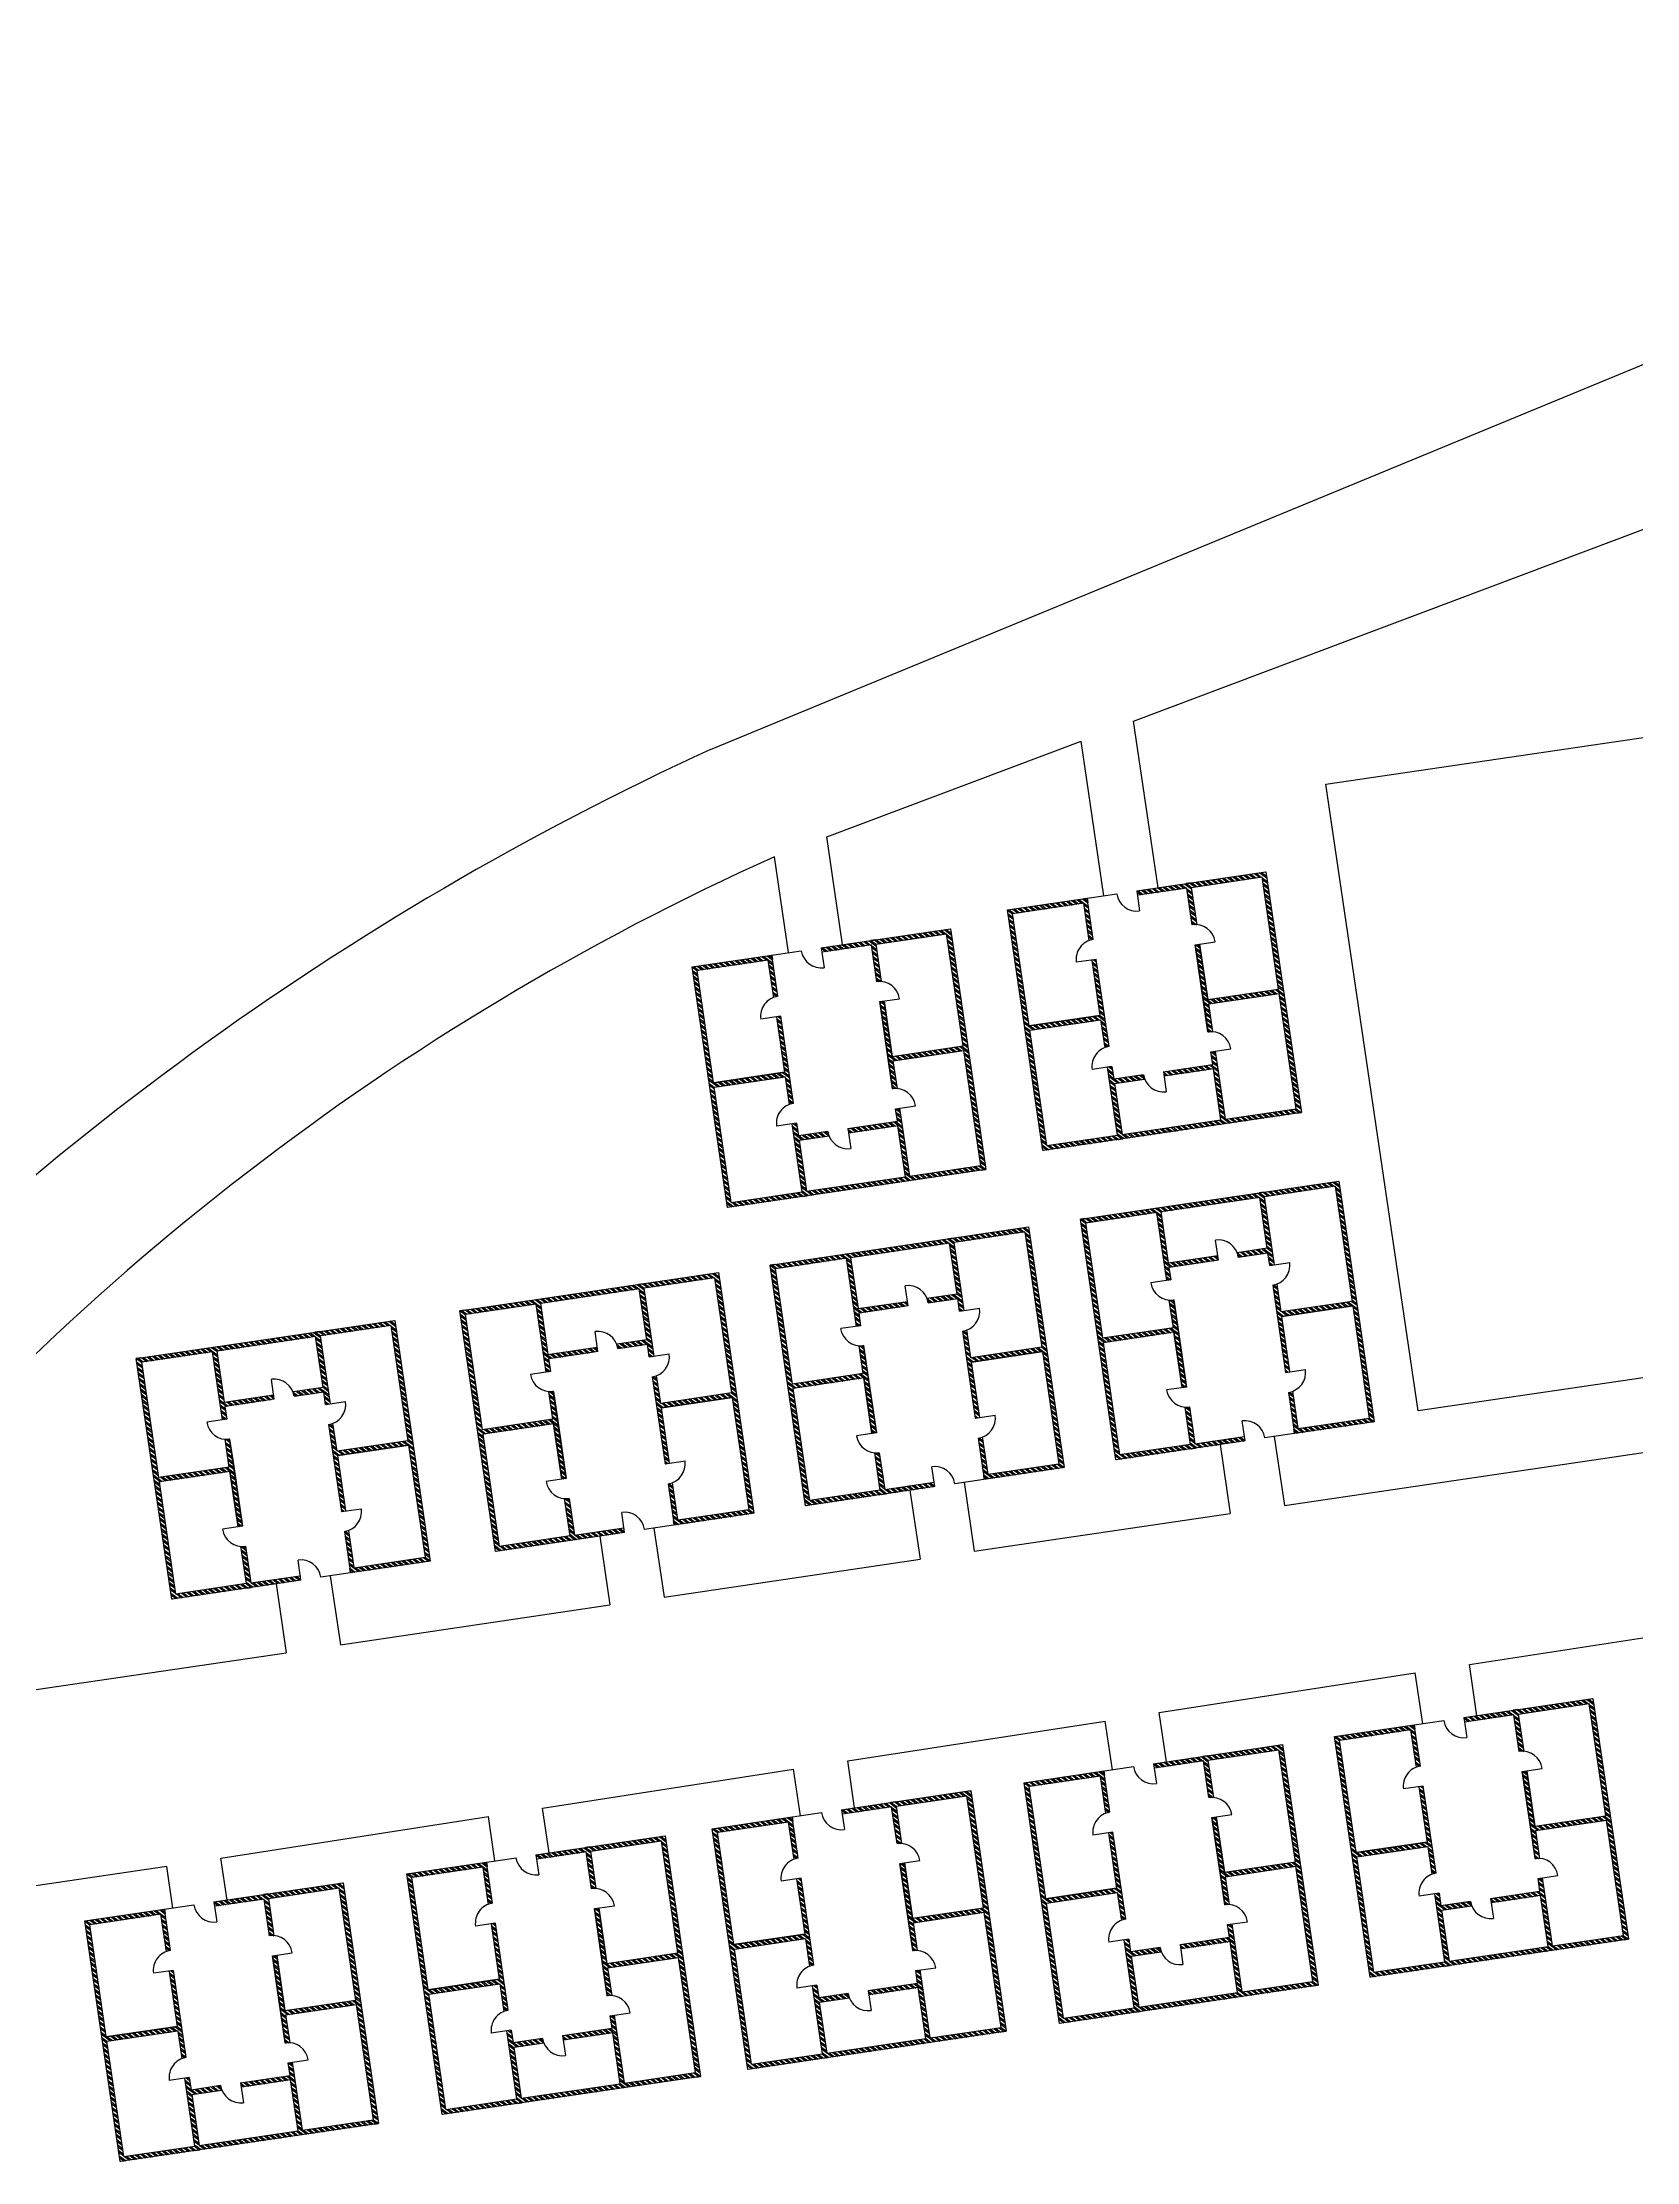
# Model space of a CAD drawing. Header units: millimetres. Extents: x 2008 to 899657, y 1060 to 309990.
# Drawn here: x 678781 to 812279, y 132589 to 309990 of the extents above; entities that cross this region are included whole.
import ezdxf

# ---------------------------------------------------------------- set-up
doc = ezdxf.new("R2010")
doc.units = ezdxf.units.MM
doc.styles.get("Standard").update_dxf_attribs({"font": 'arial.ttf'})

msp = doc.modelspace()

# ---------------------------------------------------------------- hatches: boundary and pattern name
at = {"true_color": 0x636466}
h = msp.add_hatch(dxfattribs=at)
h.set_pattern_fill('ANSI32', color=251, scale=33.75, angle=98.38635)
h.set_pattern_definition([(143.386353, (5296526.68, -5954041.1), (-191.729132, -258.03507), []), (143.386353, (5296504.58, -5953891.2), (-191.729132, -258.03507), [])])
h.paths.add_polyline_path([(762564, 217219), (784204, 220410), (781234, 240555), (770416, 238960), (770471, 238590), (774611, 239200), (775065, 236120, -0.0560014), (775442, 236133), (774982, 239255), (780918, 240130), (782302, 230742), (776365, 229867), (775682, 234505), (775311, 234450), (776386, 227159, -0.0560014), (776763, 227172), (776420, 229497), (782357, 230372), (783779, 220726), (777842, 219850), (777003, 225544), (776632, 225489), (776788, 224434), (772648, 223823), (772702, 223453), (776843, 224063), (777472, 219796), (769188, 218574), (768558, 222842), (771075, 223213, -0.0560014), (770978, 223577), (768504, 223212), (768348, 224268), (767978, 224214), (768817, 218520), (762880, 217645), (761458, 227291), (767395, 228166), (767738, 225841, -0.0560014), (768102, 225938), (767027, 233229), (766657, 233174), (767340, 228537), (761403, 227661), (760019, 237049), (765956, 237924), (766417, 234802, -0.0560014), (766781, 234899), (766272, 238349), (765902, 238295), (759594, 237365)])
h = msp.add_hatch(dxfattribs=at)
h.set_pattern_fill('ANSI32', color=251, scale=33.75, angle=98.38635)
h.set_pattern_definition([(143.386353, (5270111.78, -5958801.4), (-191.729132, -258.03507), []), (143.386353, (5270089.68, -5958651.48), (-191.729132, -258.03507), [])])
h.paths.add_polyline_path([(736149, 212459), (757789, 215649), (754819, 235795), (744001, 234200), (744056, 233829), (748196, 234440), (748650, 231360, -0.0560014), (749027, 231373), (748567, 234494), (754503, 235370), (755887, 225982), (749951, 225107), (749267, 229745), (748896, 229690), (749971, 222399, -0.0560014), (750348, 222412), (750005, 224736), (755942, 225612), (757364, 215965), (751427, 215090), (750588, 220784), (750217, 220729), (750373, 219673), (746233, 219063), (746287, 218692), (750428, 219303), (751057, 215035), (742773, 213814), (742143, 218082), (744660, 218453, -0.0560014), (744563, 218817), (742089, 218452), (741933, 219508), (741563, 219453), (742402, 213760), (736465, 212884), (735043, 222531), (740980, 223406), (741323, 221081, -0.0560014), (741687, 221177), (740612, 228469), (740242, 228414), (740925, 223776), (734989, 222901), (733605, 232289), (739541, 233164), (740002, 230042, -0.0560014), (740366, 230138), (739857, 233589), (739487, 233534), (733180, 232605)])
h = msp.add_hatch(dxfattribs=at)
h.set_pattern_fill('ANSI32', color=251, scale=33.75, angle=278.38635)
h.set_pattern_definition([(323.386353, (-3746621.72, 6385923.65), (191.729132, 258.03507), []), (323.386353, (-3746599.62, 6385773.72), (191.729132, 258.03507), [])])
h.paths.add_polyline_path([(787341, 214663), (765701, 211473), (768671, 191328), (779489, 192922), (779434, 193293), (775294, 192682), (774840, 195763, -0.0560014), (774463, 195750), (774923, 192628), (768987, 191753), (767603, 201140), (773539, 202015), (774223, 197378), (774594, 197432), (773519, 204724, -0.0560014), (773142, 204711), (773485, 202386), (767548, 201511), (766126, 211157), (772063, 212032), (772902, 206338), (773273, 206393), (773117, 207449), (777257, 208059), (777203, 208430), (773062, 207819), (772433, 212087), (780717, 213308), (781347, 209041), (778830, 208670, -0.0560014), (778927, 208305), (781401, 208670), (781557, 207614), (781927, 207669), (781088, 213363), (787025, 214238), (788447, 204592), (782510, 203716), (782167, 206041, -0.0560014), (781803, 205945), (782878, 198653), (783248, 198708), (782565, 203346), (788502, 204221), (789885, 194834), (783949, 193958), (783488, 197080, -0.0560014), (783124, 196984), (783633, 193533), (784003, 193588), (790311, 194518)])
h = msp.add_hatch(dxfattribs=at)
h.set_pattern_fill('ANSI32', color=251, scale=33.75, angle=278.38635)
h.set_pattern_definition([(323.386353, (-3772596.92, 6382094.28), (191.729132, 258.03507), []), (323.386353, (-3772574.8, 6381944.36), (191.729132, 258.03507), [])])
h.paths.add_polyline_path([(761365, 210834), (739726, 207643), (742696, 187498), (753514, 189093), (753459, 189463), (749319, 188853), (748865, 191933, -0.0560014), (748488, 191920), (748948, 188798), (743011, 187923), (741627, 197311), (747564, 198186), (748248, 193548), (748618, 193603), (747544, 200894, -0.0560014), (747167, 200881), (747510, 198557), (741573, 197681), (740151, 207328), (746088, 208203), (746927, 202509), (747297, 202564), (747142, 203620), (751282, 204230), (751227, 204600), (747087, 203990), (746458, 208257), (754742, 209479), (755371, 205211), (752855, 204840, -0.0560014), (752951, 204476), (755426, 204841), (755582, 203785), (755952, 203840), (755113, 209533), (761050, 210409), (762472, 200762), (756535, 199887), (756192, 202212, -0.0560014), (755828, 202116), (756903, 194824), (757273, 194879), (756589, 199517), (762526, 200392), (763910, 191004), (757973, 190129), (757513, 193251, -0.0560014), (757149, 193155), (757658, 189704), (758028, 189759), (764335, 190688)])
h = msp.add_hatch(dxfattribs=at)
h.set_pattern_fill('ANSI32', color=251, scale=33.75, angle=278.38635)
h.set_pattern_definition([(323.386353, (-3798572.1, 6378264.92), (191.729132, 258.03507), []), (323.386353, (-3798550, 6378115), (191.729132, 258.03507), [])])
h.paths.add_polyline_path([(735390, 207004), (713750, 203814), (716720, 183669), (727538, 185264), (727484, 185634), (723344, 185024), (722889, 188104, -0.0560014), (722513, 188091), (722973, 184969), (717036, 184094), (715652, 193482), (721589, 194357), (722273, 189719), (722643, 189773), (721568, 197065, -0.0560014), (721192, 197052), (721534, 194727), (715598, 193852), (714176, 203498), (720112, 204373), (720952, 198680), (721322, 198734), (721167, 199790), (725307, 200401), (725252, 200771), (721112, 200161), (720483, 204428), (728767, 205649), (729396, 201382), (726880, 201011, -0.0560014), (726976, 200647), (729451, 201011), (729606, 199956), (729977, 200010), (729138, 205704), (735074, 206579), (736496, 196933), (730560, 196058), (730217, 198382, -0.0560014), (729853, 198286), (730927, 190995), (731298, 191049), (730614, 195687), (736551, 196563), (737935, 187175), (731998, 186300), (731538, 189422, -0.0560014), (731174, 189325), (731682, 185875), (732053, 185929), (738360, 186859)])
h = msp.add_hatch(dxfattribs=at)
h.set_pattern_fill('ANSI32', color=251, scale=33.75, angle=278.38635)
h.set_pattern_definition([(323.386353, (-3825676.68, 6374269.07), (191.729132, 258.03507), []), (323.386353, (-3825654.57, 6374119.14), (191.729132, 258.03507), [])])
h.paths.add_polyline_path([(708286, 203008), (686646, 199818), (689616, 179673), (700434, 181268), (700379, 181638), (696239, 181028), (695785, 184108, -0.0560014), (695408, 184095), (695868, 180973), (689932, 180098), (688548, 189486), (694485, 190361), (695168, 185723), (695539, 185778), (694464, 193069, -0.0560014), (694087, 193056), (694430, 190731), (688493, 189856), (687071, 199502), (693008, 200378), (693847, 194684), (694218, 194738), (694062, 195794), (698202, 196405), (698148, 196775), (694007, 196165), (693378, 200432), (701662, 201654), (702292, 197386), (699775, 197015, -0.0560014), (699872, 196651), (702346, 197016), (702502, 195960), (702872, 196014), (702033, 201708), (707970, 202583), (709392, 192937), (703455, 192062), (703112, 194387, -0.0560014), (702748, 194290), (703823, 186999), (704193, 187054), (703510, 191691), (709447, 192567), (710831, 183179), (704894, 182304), (704433, 185426, -0.0560014), (704069, 185329), (704578, 181879), (704948, 181933), (711256, 182863)])
h = msp.add_hatch(dxfattribs=at)
h.set_pattern_fill('ANSI32', color=251, scale=33.75, angle=98.38635)
h.set_pattern_definition([(143.386353, (5323916.65, -6023242.16), (-191.729132, -258.03507), []), (143.386353, (5323894.55, -6023092.24), (-191.729132, -258.03507), [])])
h.paths.add_polyline_path([(789954, 148018), (811594, 151209), (808624, 171354), (797806, 169759), (797861, 169389), (802001, 169999), (802455, 166919, -0.0560014), (802832, 166932), (802371, 170054), (808308, 170929), (809692, 161541), (803755, 160666), (803072, 165304), (802701, 165249), (803776, 157958, -0.0560014), (804153, 157971), (803810, 160296), (809747, 161171), (811169, 151525), (805232, 150649), (804393, 156343), (804022, 156288), (804178, 155233), (800038, 154622), (800092, 154252), (804233, 154862), (804862, 150595), (796577, 149373), (795948, 153641), (798465, 154012, -0.0560014), (798368, 154376), (795894, 154011), (795738, 155067), (795368, 155013), (796207, 149319), (790270, 148444), (788848, 158090), (794785, 158965), (795128, 156640, -0.0560014), (795492, 156737), (794417, 164028), (794047, 163973), (794730, 159335), (788793, 158460), (787409, 167848), (793346, 168723), (793807, 165601, -0.0560014), (794171, 165697), (793662, 169148), (793292, 169094), (786984, 168164)])
h = msp.add_hatch(dxfattribs=at)
h.set_pattern_fill('ANSI32', color=251, scale=33.75, angle=98.38635)
h.set_pattern_definition([(143.386353, (5297925.2, -6027102.1), (-191.729132, -258.03507), []), (143.386353, (5297903.08, -6026952.18), (-191.729132, -258.03507), [])])
h.paths.add_polyline_path([(763963, 144158), (785603, 147349), (782633, 167494), (771815, 165899), (771869, 165529), (776010, 166139), (776464, 163059, -0.0560014), (776840, 163072), (776380, 166194), (782317, 167069), (783701, 157681), (777764, 156806), (777080, 161444), (776710, 161389), (777785, 154098, -0.0560014), (778161, 154111), (777819, 156436), (783755, 157311), (785178, 147665), (779241, 146789), (778401, 152483), (778031, 152428), (778186, 151373), (774046, 150762), (774101, 150392), (778241, 151002), (778870, 146735), (770586, 145513), (769957, 149781), (772473, 150152, -0.0560014), (772377, 150516), (769902, 150151), (769747, 151207), (769376, 151153), (770216, 145459), (764279, 144584), (762857, 154230), (768793, 155105), (769136, 152780, -0.0560014), (769501, 152877), (768426, 160168), (768055, 160113), (768739, 155476), (762802, 154600), (761418, 163988), (767355, 164863), (767815, 161741, -0.0560014), (768179, 161838), (767671, 165288), (767300, 165234), (760993, 164304)])
h = msp.add_hatch(dxfattribs=at)
h.set_pattern_fill('ANSI32', color=251, scale=33.75, angle=98.38635)
h.set_pattern_definition([(143.386353, (5271808.8, -6030952.27), (-191.729132, -258.03507), []), (143.386353, (5271786.7, -6030802.35), (-191.729132, -258.03507), [])])
h.paths.add_polyline_path([(737846, 140308), (759486, 143499), (756516, 163644), (745698, 162049), (745753, 161679), (749893, 162289), (750347, 159209, -0.0560014), (750724, 159222), (750264, 162344), (756201, 163219), (757584, 153831), (751648, 152956), (750964, 157594), (750593, 157539), (751668, 150248, -0.0560014), (752045, 150261), (751702, 152585), (757639, 153461), (759061, 143814), (753124, 142939), (752285, 148633), (751914, 148578), (752070, 147522), (747930, 146912), (747985, 146542), (752125, 147152), (752754, 142885), (744470, 141663), (743841, 145931), (746357, 146302, -0.0560014), (746260, 146666), (743786, 146301), (743630, 147357), (743260, 147302), (744099, 141609), (738162, 140733), (736740, 150380), (742677, 151255), (743020, 148930, -0.0560014), (743384, 149026), (742309, 156318), (741939, 156263), (742622, 151625), (736686, 150750), (735302, 160138), (741239, 161013), (741699, 157891, -0.0560014), (742063, 157987), (741554, 161438), (741184, 161383), (734877, 160454)])
h = msp.add_hatch(dxfattribs=at)
h.set_pattern_fill('ANSI32', color=251, scale=33.75, angle=98.38635)
h.set_pattern_definition([(143.386353, (5246221.83, -6034724.4), (-191.729132, -258.03507), []), (143.386353, (5246199.73, -6034574.48), (-191.729132, -258.03507), [])])
h.paths.add_polyline_path([(712259, 136536), (733899, 139726), (730929, 159872), (720111, 158277), (720166, 157906), (724306, 158517), (724760, 155437, -0.0560014), (725137, 155449), (724677, 158571), (730614, 159447), (731998, 150059), (726061, 149184), (725377, 153822), (725006, 153767), (726081, 146476, -0.0560014), (726458, 146489), (726115, 148813), (732052, 149689), (733474, 140042), (727537, 139167), (726698, 144861), (726327, 144806), (726483, 143750), (722343, 143140), (722398, 142769), (726538, 143380), (727167, 139112), (718883, 137891), (718254, 142159), (720770, 142530, -0.0560014), (720673, 142894), (718199, 142529), (718043, 143585), (717673, 143530), (718512, 137837), (712575, 136961), (711153, 146608), (717090, 147483), (717433, 145158, -0.0560014), (717797, 145254), (716722, 152546), (716352, 152491), (717035, 147853), (711099, 146978), (709715, 156366), (715652, 157241), (716112, 154119, -0.0560014), (716476, 154215), (715967, 157666), (715597, 157611), (709290, 156681)])
h = msp.add_hatch(dxfattribs=at)
h.set_pattern_fill('ANSI32', color=251, scale=33.75, angle=98.38635)
h.set_pattern_definition([(143.386353, (5219256.44, -6038671.57), (-191.729132, -258.03507), []), (143.386353, (5219234.34, -6038521.64), (-191.729132, -258.03507), [])])
h.paths.add_polyline_path([(685294, 132589), (706934, 135779), (703964, 155925), (693146, 154330), (693201, 153959), (697341, 154570), (697795, 151489, -0.0560014), (698172, 151502), (697711, 154624), (703648, 155499), (705032, 146112), (699095, 145237), (698411, 149875), (698041, 149820), (699116, 142528, -0.0560014), (699493, 142541), (699150, 144866), (705087, 145741), (706509, 136095), (700572, 135220), (699733, 140914), (699362, 140859), (699518, 139803), (695378, 139193), (695432, 138822), (699572, 139433), (700201, 135165), (691917, 133944), (691288, 138211), (693804, 138582, -0.0560014), (693708, 138947), (691234, 138582), (691078, 139638), (690707, 139583), (691547, 133889), (685610, 133014), (684188, 142660), (690125, 143536), (690467, 141211, -0.0560014), (690832, 141307), (689757, 148599), (689386, 148544), (690070, 143906), (684133, 143031), (682749, 152418), (688686, 153294), (689146, 150172, -0.0560014), (689511, 150268), (689002, 153719), (688632, 153664), (682324, 152734)])

# ---------------------------------------------------------------- linework, layer by layer
for p, q in [((734721, 250793), (854277, 300130)), ((770153, 253159), (825158, 273879)), ((786241, 247884), (841351, 256009)), ((772207, 239224), (770153, 253159)), ((744463, 243482), (765763, 251506)), ((767672, 238556), (765763, 251506)), ((793973, 195433), (786241, 247884)), ((745793, 234464), (744463, 243482)), ((741257, 233795), (740074, 241820)), ((770416, 238960), (781234, 240555)), ((774927, 239625), (774556, 239571)), ((774982, 239255), (780918, 240130)), ((782302, 230742), (780918, 240130)), ((781234, 240555), (784204, 220410)), ((759594, 237365), (768747, 238714)), ((765956, 237924), (760019, 237049)), ((765902, 238295), (766272, 238349)), ((765956, 237924), (766417, 234802)), ((766781, 234899), (766272, 238349)), ((766272, 238349), (766327, 237979)), ((770416, 238960), (770662, 237291)), ((774611, 239200), (770471, 238590)), ((775065, 236120), (774611, 239200)), ((774982, 239255), (775442, 236133)), ((762564, 217219), (759594, 237365)), ((761403, 227661), (760019, 237049)), ((744001, 234200), (754819, 235795)), ((744001, 234200), (744247, 232530)), ((748196, 234440), (744056, 233829)), ((748512, 234865), (748142, 234810)), ((748650, 231360), (748196, 234440)), ((748567, 234494), (754503, 235370)), ((748567, 234494), (749027, 231373)), ((755887, 225982), (754503, 235370)), ((754819, 235795), (757789, 215649)), ((775311, 234450), (776981, 234696)), ((776050, 229442), (775311, 234450)), ((775311, 234450), (776392, 227117)), ((776365, 229867), (775682, 234505)), ((775682, 234505), (776365, 229867)), ((733180, 232605), (742332, 233954)), ((736149, 212459), (733180, 232605)), ((739541, 233164), (733605, 232289)), ((739487, 233534), (739857, 233589)), ((739541, 233164), (740002, 230042)), ((740366, 230138), (739857, 233589)), ((739857, 233589), (739912, 233219)), ((767027, 233229), (765358, 232983)), ((766657, 233174), (767340, 228537)), ((768102, 225938), (767027, 233229)), ((734989, 222901), (733605, 232289)), ((776365, 229867), (782302, 230742)), ((748896, 229690), (750566, 229936)), ((749635, 224682), (748896, 229690)), ((748896, 229690), (749977, 222357)), ((749951, 225107), (749267, 229745)), ((749267, 229745), (749951, 225107)), ((776386, 227159), (776050, 229442)), ((776420, 229497), (782357, 230372)), ((776420, 229497), (776763, 227172)), ((783779, 220726), (782357, 230372)), ((740612, 228469), (738943, 228223)), ((740242, 228414), (740925, 223776)), ((741687, 221177), (740612, 228469)), ((761036, 227607), (761033, 227607)), ((761033, 227607), (761036, 227607)), ((767340, 228537), (761403, 227661)), ((761403, 227661), (767340, 228537)), ((761458, 227291), (767395, 228166)), ((762880, 217645), (761458, 227291)), ((767395, 228166), (767738, 225841)), ((749951, 225107), (755887, 225982)), ((750005, 224736), (755942, 225612)), ((757364, 215965), (755942, 225612)), ((776632, 225489), (778302, 225736)), ((776788, 224434), (776632, 225489)), ((777842, 219850), (777003, 225544)), ((740925, 223776), (734989, 222901)), ((734989, 222901), (740925, 223776)), ((749971, 222399), (749635, 224682)), ((750005, 224736), (750348, 222412)), ((768348, 224268), (766679, 224022)), ((768817, 218520), (767978, 224214)), ((768348, 224268), (768504, 223212)), ((770978, 223577), (768504, 223212)), ((772646, 223823), (776788, 224434)), ((772648, 223823), (772894, 222154)), ((776843, 224063), (772702, 223453)), ((777472, 219796), (776843, 224063)), ((734621, 222847), (734618, 222846)), ((734618, 222846), (734621, 222847)), ((735043, 222531), (740980, 223406)), ((736465, 212884), (735043, 222531)), ((740980, 223406), (741323, 221081)), ((768558, 222842), (771075, 223213)), ((768558, 222842), (769188, 218574)), ((750217, 220729), (751887, 220975)), ((750373, 219673), (750217, 220729)), ((751427, 215090), (750588, 220784)), ((784204, 220410), (762564, 217219)), ((777842, 219850), (783779, 220726)), ((783834, 220355), (784204, 220410)), ((741933, 219508), (740264, 219262)), ((742402, 213760), (741563, 219453)), ((741933, 219508), (742089, 218452)), ((744563, 218817), (742089, 218452)), ((742143, 218082), (744660, 218453)), ((746231, 219063), (750373, 219673)), ((746233, 219063), (746479, 217394)), ((750428, 219303), (746287, 218692)), ((751057, 215035), (750428, 219303)), ((762880, 217645), (768817, 218520)), ((768872, 218149), (769242, 218204)), ((769188, 218574), (777472, 219796)), ((742143, 218082), (742773, 213814)), ((757789, 215649), (736149, 212459)), ((742773, 213814), (751057, 215035)), ((751427, 215090), (757364, 215965)), ((757419, 215595), (757789, 215649)), ((765701, 211473), (787341, 214663)), ((787341, 214663), (790311, 194518)), ((736465, 212884), (742402, 213760)), ((742457, 213389), (742827, 213444)), ((780717, 213308), (772433, 212087)), ((781033, 213733), (780663, 213679)), ((781347, 209041), (780717, 213308)), ((787025, 214238), (781088, 213363)), ((781088, 213363), (781927, 207669)), ((787025, 214238), (788447, 204592)), ((766071, 211527), (765701, 211473)), ((768671, 191328), (765701, 211473)), ((772063, 212032), (766126, 211157)), ((766126, 211157), (767548, 201511)), ((772063, 212032), (772902, 206338)), ((772433, 212087), (773062, 207819)), ((739726, 207643), (761365, 210834)), ((754742, 209479), (746458, 208257)), ((755058, 209904), (754688, 209849)), ((755371, 205211), (754742, 209479)), ((761050, 210409), (755113, 209533)), ((755113, 209533), (755952, 203840)), ((761050, 210409), (762472, 200762)), ((761365, 210834), (764335, 190688)), ((777257, 208059), (777011, 209729)), ((740096, 207698), (739726, 207643)), ((742696, 187498), (739726, 207643)), ((746088, 208203), (740151, 207328)), ((746088, 208203), (746927, 202509)), ((746458, 208257), (747087, 203990)), ((773062, 207819), (777203, 208430)), ((777259, 208060), (773117, 207449)), ((781347, 209041), (778830, 208670)), ((778927, 208305), (781401, 208670)), ((781557, 207614), (781401, 208670)), ((781557, 207614), (783226, 207860)), ((713750, 203814), (735390, 207004)), ((729083, 206074), (728712, 206020)), ((735074, 206579), (729138, 205704)), ((735074, 206579), (736496, 196933)), ((735390, 207004), (738360, 186859)), ((740151, 207328), (741573, 197681)), ((751282, 204230), (751036, 205899)), ((773273, 206393), (771603, 206147)), ((773117, 207449), (773273, 206393)), ((781803, 205945), (782878, 198653)), ((782510, 203716), (782167, 206041)), ((720112, 204373), (714176, 203498)), ((720112, 204373), (720952, 198680)), ((728767, 205649), (720483, 204428)), ((720483, 204428), (721112, 200161)), ((729396, 201382), (728767, 205649)), ((729138, 205704), (729977, 200010)), ((747087, 203990), (751227, 204600)), ((751284, 204230), (747142, 203620)), ((755371, 205211), (752855, 204840)), ((752951, 204476), (755426, 204841)), ((755582, 203785), (755426, 204841)), ((755582, 203785), (757251, 204031)), ((773485, 202386), (773142, 204711)), ((774594, 197432), (773513, 204765)), ((773519, 204724), (773855, 202441)), ((788447, 204592), (782510, 203716)), ((782565, 203346), (788502, 204221)), ((788502, 204221), (782565, 203346)), ((788502, 204221), (789885, 194834)), ((788869, 204275), (788872, 204276)), ((788872, 204276), (788869, 204275)), ((686646, 199818), (708286, 203008)), ((707970, 202583), (702033, 201708)), ((707970, 202583), (709392, 192937)), ((708286, 203008), (711256, 182863)), ((714121, 203869), (713750, 203814)), ((716720, 183669), (713750, 203814)), ((714176, 203498), (715598, 193852)), ((747297, 202564), (745628, 202318)), ((747142, 203620), (747297, 202564)), ((773485, 202386), (767548, 201511)), ((773855, 202441), (774594, 197432)), ((783248, 198708), (782565, 203346)), ((840605, 202307), (793973, 195433)), ((701662, 201654), (693378, 200432)), ((701978, 202079), (701608, 202024)), ((702292, 197386), (701662, 201654)), ((702033, 201708), (702872, 196014)), ((721112, 200161), (725252, 200771)), ((725307, 200401), (725061, 202070)), ((729396, 201382), (726880, 201011)), ((726976, 200647), (729451, 201011)), ((729606, 199956), (729451, 201011)), ((747510, 198557), (747167, 200881)), ((748618, 193603), (747537, 200936)), ((747544, 200894), (747880, 198611)), ((755828, 202116), (756903, 194824)), ((756535, 199887), (756192, 202212)), ((762472, 200762), (756535, 199887)), ((773539, 202015), (767603, 201140)), ((767603, 201140), (768987, 191753)), ((773539, 202015), (774223, 197378)), ((774223, 197378), (773539, 202015)), ((687016, 199873), (686646, 199818)), ((689616, 179673), (686646, 199818)), ((693008, 200378), (687071, 199502)), ((687071, 199502), (688493, 189856)), ((693008, 200378), (693847, 194684)), ((693378, 200432), (694007, 196165)), ((721322, 198734), (719653, 198488)), ((725309, 200401), (721167, 199790)), ((721167, 199790), (721322, 198734)), ((729606, 199956), (731276, 200202)), ((756589, 199517), (762526, 200392)), ((762526, 200392), (756589, 199517)), ((757273, 194879), (756589, 199517)), ((762526, 200392), (763910, 191004)), ((762894, 200446), (762897, 200446)), ((762897, 200446), (762894, 200446)), ((782878, 198653), (784547, 198900)), ((698202, 196405), (697956, 198074)), ((702292, 197386), (699775, 197015)), ((699872, 196651), (702346, 197016)), ((702502, 195960), (702346, 197016)), ((721534, 194727), (721192, 197052)), ((722643, 189773), (721562, 197107)), ((721568, 197065), (721905, 194782)), ((729853, 198286), (730927, 190995)), ((730560, 196058), (730217, 198382)), ((736496, 196933), (730560, 196058)), ((747510, 198557), (741573, 197681)), ((747564, 198186), (741627, 197311)), ((741627, 197311), (743011, 187923)), ((747564, 198186), (748248, 193548)), ((748248, 193548), (747564, 198186)), ((747880, 198611), (748618, 193603)), ((774594, 197432), (772924, 197186)), ((783124, 196984), (783633, 193533)), ((783949, 193958), (783488, 197080)), ((694007, 196165), (698148, 196775)), ((698204, 196405), (694062, 195794)), ((694062, 195794), (694218, 194738)), ((702502, 195960), (704171, 196206)), ((730614, 195687), (736551, 196563)), ((736551, 196563), (730614, 195687)), ((731298, 191049), (730614, 195687)), ((736551, 196563), (737935, 187175)), ((736918, 196617), (736922, 196617)), ((736922, 196617), (736918, 196617)), ((774923, 192628), (774463, 195750)), ((774840, 195763), (775294, 192682)), ((782789, 187511), (841077, 196104)), ((694218, 194738), (692548, 194492)), ((702748, 194290), (703823, 186999)), ((703455, 192062), (703112, 194387)), ((721534, 194727), (715598, 193852)), ((721589, 194357), (715652, 193482)), ((715652, 193482), (717036, 184094)), ((721589, 194357), (722273, 189719)), ((722273, 189719), (721589, 194357)), ((721905, 194782), (722643, 189773)), ((748618, 193603), (746949, 193357)), ((756903, 194824), (758572, 195070)), ((779489, 192922), (779243, 194592)), ((790311, 194518), (781158, 193168)), ((783633, 193533), (783578, 193904)), ((784003, 193588), (783633, 193533)), ((783949, 193958), (789885, 194834)), ((694430, 190731), (694087, 193056)), ((695539, 185778), (694458, 193111)), ((694464, 193069), (694800, 190786)), ((709392, 192937), (703455, 192062)), ((703510, 191691), (709447, 192567)), ((709447, 192567), (703510, 191691)), ((704193, 187054), (703510, 191691)), ((709447, 192567), (710831, 183179)), ((709814, 192621), (709817, 192621)), ((709817, 192621), (709814, 192621)), ((748948, 188798), (748488, 191920)), ((748865, 191933), (749319, 188853)), ((757149, 193155), (757658, 189704)), ((757973, 190129), (757513, 193251)), ((779489, 192922), (768671, 191328)), ((774923, 192628), (768987, 191753)), ((774978, 192257), (775349, 192312)), ((775294, 192682), (779434, 193293)), ((777403, 192615), (778254, 186843)), ((781938, 193283), (782789, 187511)), ((694430, 190731), (688493, 189856)), ((694485, 190361), (688548, 189486)), ((694485, 190361), (695168, 185723)), ((695168, 185723), (694485, 190361)), ((694800, 190786), (695539, 185778)), ((730927, 190995), (732597, 191241)), ((753514, 189093), (753267, 190762)), ((764335, 190688), (755183, 189339)), ((757658, 189704), (757603, 190074)), ((757973, 190129), (763910, 191004)), ((688548, 189486), (689932, 180098)), ((722643, 189773), (720974, 189527)), ((722973, 184969), (722513, 188091)), ((722889, 188104), (723344, 185024)), ((731174, 189325), (731682, 185875)), ((731998, 186300), (731538, 189422)), ((753514, 189093), (742696, 187498)), ((748948, 188798), (743011, 187923)), ((749003, 188428), (749373, 188483)), ((749319, 188853), (753459, 189463)), ((751428, 188786), (752279, 183014)), ((755963, 189454), (756814, 183682)), ((758028, 189759), (757658, 189704)), ((703823, 186999), (705492, 187245)), ((727538, 185264), (727292, 186933)), ((738360, 186859), (729208, 185510)), ((731998, 186300), (737935, 187175)), ((756814, 183682), (778254, 186843)), ((695539, 185778), (693869, 185531)), ((704069, 185329), (704578, 181879)), ((704894, 182304), (704433, 185426)), ((727538, 185264), (716720, 183669)), ((722973, 184969), (717036, 184094)), ((723028, 184599), (723398, 184653)), ((723344, 185024), (727484, 185634)), ((725453, 184956), (726304, 179184)), ((729988, 185625), (730839, 179853)), ((731682, 185875), (731628, 186245)), ((732053, 185929), (731682, 185875)), ((695868, 180973), (695408, 184095)), ((695785, 184108), (696239, 181028)), ((700434, 181268), (700188, 182937)), ((711256, 182863), (702103, 181514)), ((704894, 182304), (710831, 183179)), ((730839, 179853), (752279, 183014)), ((700434, 181268), (689616, 179673)), ((695868, 180973), (689932, 180098)), ((696239, 181028), (700379, 181638)), ((698348, 180960), (699199, 175188)), ((702883, 181629), (703734, 175857)), ((704578, 181879), (704523, 182249)), ((704948, 181933), (704578, 181879)), ((695923, 180603), (696294, 180657)), ((703734, 175857), (726304, 179184)), ((798276, 174196), (819693, 177513)), ((664268, 170039), (699199, 175188)), ((798911, 169894), (798276, 174196)), ((772309, 170175), (793746, 173495)), ((794375, 169225), (793746, 173495)), ((797806, 169759), (808624, 171354)), ((802317, 170424), (801946, 170369)), ((802371, 170054), (808308, 170929)), ((809692, 161541), (808308, 170929)), ((808624, 171354), (811594, 151209)), ((746220, 166134), (767778, 169473)), ((768380, 165393), (767778, 169473)), ((772915, 166061), (772309, 170175)), ((786984, 168164), (796137, 169513)), ((793346, 168723), (787409, 167848)), ((793292, 169094), (793662, 169148)), ((793346, 168723), (793807, 165601)), ((794171, 165697), (793662, 169148)), ((793662, 169148), (793717, 168778)), ((797806, 169759), (798052, 168090)), ((802001, 169999), (797861, 169389)), ((802455, 166919), (802001, 169999)), ((802371, 170054), (802832, 166932)), ((771815, 165899), (782633, 167494)), ((776380, 166194), (782317, 167069)), ((783701, 157681), (782317, 167069)), ((782633, 167494), (785603, 147349)), ((789954, 148018), (786984, 168164)), ((788793, 158460), (787409, 167848)), ((720661, 162176), (741690, 165433)), ((742264, 161543), (741690, 165433)), ((746799, 162211), (746220, 166134)), ((760993, 164304), (770145, 165653)), ((767300, 165234), (767671, 165288)), ((768179, 161838), (767671, 165288)), ((767671, 165288), (767725, 164918)), ((771815, 165899), (772061, 164230)), ((776010, 166139), (771869, 165529)), ((776325, 166564), (775955, 166510)), ((776464, 163059), (776010, 166139)), ((776380, 166194), (776840, 163072)), ((802701, 165249), (804371, 165495)), ((803440, 160241), (802701, 165249)), ((802701, 165249), (803782, 157916)), ((803755, 160666), (803072, 165304)), ((803072, 165304), (803755, 160666)), ((745698, 162049), (756516, 163644)), ((750264, 162344), (756201, 163219)), ((757584, 153831), (756201, 163219)), ((756516, 163644), (759486, 143499)), ((763963, 144158), (760993, 164304)), ((767355, 164863), (761418, 163988)), ((762802, 154600), (761418, 163988)), ((767355, 164863), (767815, 161741)), ((794417, 164028), (792748, 163782)), ((794047, 163973), (794730, 159335)), ((795492, 156737), (794417, 164028)), ((693729, 158004), (716131, 161474)), ((716677, 157771), (716131, 161474)), ((721212, 158439), (720661, 162176)), ((734877, 160454), (744029, 161803)), ((741184, 161383), (741554, 161438)), ((742063, 157987), (741554, 161438)), ((741554, 161438), (741609, 161068)), ((745698, 162049), (745944, 160380)), ((749893, 162289), (745753, 161679)), ((750209, 162714), (749839, 162659)), ((750347, 159209), (749893, 162289)), ((750264, 162344), (750724, 159222)), ((776710, 161389), (778379, 161635)), ((777764, 156806), (777080, 161444)), ((777080, 161444), (777764, 156806)), ((803755, 160666), (809692, 161541)), ((720111, 158277), (730929, 159872)), ((730929, 159872), (733899, 139726)), ((737846, 140308), (734877, 160454)), ((741239, 161013), (735302, 160138)), ((736686, 150750), (735302, 160138)), ((741239, 161013), (741699, 157891)), ((768426, 160168), (766756, 159922)), ((768055, 160113), (768739, 155476)), ((769501, 152877), (768426, 160168)), ((777448, 156381), (776710, 161389)), ((776710, 161389), (777791, 154056)), ((803776, 157958), (803440, 160241)), ((803810, 160296), (809747, 161171)), ((803810, 160296), (804153, 157971)), ((811169, 151525), (809747, 161171)), ((694250, 154464), (693729, 158004)), ((709290, 156681), (718442, 158031)), ((720111, 158277), (720357, 156607)), ((724306, 158517), (720166, 157906)), ((724622, 158942), (724252, 158887)), ((724760, 155437), (724306, 158517)), ((724677, 158571), (730614, 159447)), ((724677, 158571), (725137, 155449)), ((731998, 150059), (730614, 159447)), ((788426, 158406), (788423, 158406)), ((788423, 158406), (788426, 158406)), ((794730, 159335), (788793, 158460)), ((788793, 158460), (794730, 159335)), ((788848, 158090), (794785, 158965)), ((790270, 148444), (788848, 158090)), ((794785, 158965), (795128, 156640)), ((689198, 157303), (660864, 153126)), ((689715, 153796), (689198, 157303)), ((712259, 136536), (709290, 156681)), ((715652, 157241), (709715, 156366)), ((711099, 146978), (709715, 156366)), ((715597, 157611), (715967, 157666)), ((715652, 157241), (716112, 154119)), ((716476, 154215), (715967, 157666)), ((715967, 157666), (716022, 157295)), ((742309, 156318), (740640, 156072)), ((741939, 156263), (742622, 151625)), ((743384, 149026), (742309, 156318)), ((750593, 157539), (752263, 157785)), ((751332, 152531), (750593, 157539)), ((750593, 157539), (751674, 150206)), ((751648, 152956), (750964, 157594)), ((750964, 157594), (751648, 152956)), ((777785, 154098), (777448, 156381)), ((777764, 156806), (783701, 157681)), ((777819, 156436), (783755, 157311)), ((777819, 156436), (778161, 154111)), ((785178, 147665), (783755, 157311)), ((804022, 156288), (805692, 156535)), ((804178, 155233), (804022, 156288)), ((805232, 150649), (804393, 156343)), ((693146, 154330), (703964, 155925)), ((697341, 154570), (693201, 153959)), ((697657, 154995), (697286, 154940)), ((697795, 151489), (697341, 154570)), ((697711, 154624), (703648, 155499)), ((697711, 154624), (698172, 151502)), ((705032, 146112), (703648, 155499)), ((703964, 155925), (706934, 135779)), ((762435, 154546), (762431, 154546)), ((762431, 154546), (762435, 154546)), ((768739, 155476), (762802, 154600)), ((762802, 154600), (768739, 155476)), ((762857, 154230), (768793, 155105)), ((768793, 155105), (769136, 152780)), ((795738, 155067), (794069, 154821)), ((796207, 149319), (795368, 155013)), ((795738, 155067), (795894, 154011)), ((798368, 154376), (795894, 154011)), ((800036, 154622), (804178, 155233)), ((800038, 154622), (800284, 152953)), ((804233, 154862), (800092, 154252)), ((804862, 150595), (804233, 154862)), ((682324, 152734), (691477, 154084)), ((685294, 132589), (682324, 152734)), ((688686, 153294), (682749, 152418)), ((688632, 153664), (689002, 153719)), ((688686, 153294), (689146, 150172)), ((689511, 150268), (689002, 153719)), ((689002, 153719), (689057, 153348)), ((693146, 154330), (693392, 152660)), ((725006, 153767), (726676, 154013)), ((725745, 148759), (725006, 153767)), ((725006, 153767), (726087, 146434)), ((726061, 149184), (725377, 153822)), ((725377, 153822), (726061, 149184)), ((751648, 152956), (757584, 153831)), ((751702, 152585), (757639, 153461)), ((751702, 152585), (752045, 150261)), ((759061, 143814), (757639, 153461)), ((764279, 144584), (762857, 154230)), ((778031, 152428), (779700, 152675)), ((795948, 153641), (798465, 154012)), ((795948, 153641), (796577, 149373)), ((684133, 143031), (682749, 152418)), ((716722, 152546), (715053, 152300)), ((716352, 152491), (717035, 147853)), ((717797, 145254), (716722, 152546)), ((742622, 151625), (736686, 150750)), ((736686, 150750), (742622, 151625)), ((736740, 150380), (742677, 151255)), ((742677, 151255), (743020, 148930)), ((751668, 150248), (751332, 152531)), ((769747, 151207), (768077, 150961)), ((770216, 145459), (769376, 151153)), ((769747, 151207), (769902, 150151)), ((774044, 150762), (778186, 151373)), ((778241, 151002), (774101, 150392)), ((778186, 151373), (778031, 152428)), ((778870, 146735), (778241, 151002)), ((779241, 146789), (778401, 152483)), ((811594, 151209), (789954, 148018)), ((805232, 150649), (811169, 151525)), ((811224, 151154), (811594, 151209)), ((698041, 149820), (699710, 150066)), ((698779, 144812), (698041, 149820)), ((698041, 149820), (699122, 142487)), ((699095, 145237), (698411, 149875)), ((698411, 149875), (699095, 145237)), ((726061, 149184), (731998, 150059)), ((726115, 148813), (732052, 149689)), ((733474, 140042), (732052, 149689)), ((736318, 150696), (736315, 150696)), ((736315, 150696), (736318, 150696)), ((738162, 140733), (736740, 150380)), ((772377, 150516), (769902, 150151)), ((769957, 149781), (772473, 150152)), ((769957, 149781), (770586, 145513)), ((774046, 150762), (774292, 149093)), ((790270, 148444), (796207, 149319)), ((796577, 149373), (804862, 150595)), ((689757, 148599), (688087, 148352)), ((689386, 148544), (690070, 143906)), ((690832, 141307), (689757, 148599)), ((717035, 147853), (711099, 146978)), ((711099, 146978), (717035, 147853)), ((711153, 146608), (717090, 147483)), ((717090, 147483), (717433, 145158)), ((726081, 146476), (725745, 148759)), ((726115, 148813), (726458, 146489)), ((743630, 147357), (741961, 147111)), ((744099, 141609), (743260, 147302)), ((743630, 147357), (743786, 146301)), ((747928, 146912), (752070, 147522)), ((751914, 148578), (753584, 148824)), ((752070, 147522), (751914, 148578)), ((753124, 142939), (752285, 148633)), ((785603, 147349), (763963, 144158)), ((779241, 146789), (785178, 147665)), ((785232, 147294), (785603, 147349)), ((796262, 148948), (796632, 149003)), ((699095, 145237), (705032, 146112)), ((699150, 144866), (705087, 145741)), ((706509, 136095), (705087, 145741)), ((710731, 146924), (710728, 146923)), ((710728, 146923), (710731, 146924)), ((712575, 136961), (711153, 146608)), ((746260, 146666), (743786, 146301)), ((743841, 145931), (746357, 146302)), ((743841, 145931), (744470, 141663)), ((747930, 146912), (748176, 145243)), ((752125, 147152), (747985, 146542)), ((752754, 142885), (752125, 147152)), ((770586, 145513), (778870, 146735)), ((690070, 143906), (684133, 143031)), ((684133, 143031), (690070, 143906)), ((699116, 142528), (698779, 144812)), ((699150, 144866), (699493, 142541)), ((722341, 143140), (726483, 143750)), ((726327, 144806), (727997, 145052)), ((726483, 143750), (726327, 144806)), ((727537, 139167), (726698, 144861)), ((753124, 142939), (759061, 143814)), ((764279, 144584), (770216, 145459)), ((770270, 145088), (770641, 145143)), ((683766, 142977), (683763, 142976)), ((683763, 142976), (683766, 142977)), ((684188, 142660), (690125, 143536)), ((685610, 133014), (684188, 142660)), ((690125, 143536), (690467, 141211)), ((718043, 143585), (716374, 143339)), ((718512, 137837), (717673, 143530)), ((718043, 143585), (718199, 142529)), ((720673, 142894), (718199, 142529)), ((718254, 142159), (720770, 142530)), ((718254, 142159), (718883, 137891)), ((722343, 143140), (722589, 141470)), ((726538, 143380), (722398, 142769)), ((727167, 139112), (726538, 143380)), ((759486, 143499), (737846, 140308)), ((744470, 141663), (752754, 142885)), ((759116, 143444), (759486, 143499)), ((699362, 140859), (701032, 141105)), ((699518, 139803), (699362, 140859)), ((700572, 135220), (699733, 140914)), ((738162, 140733), (744099, 141609)), ((744154, 141238), (744524, 141293)), ((691078, 139638), (689408, 139392)), ((691547, 133889), (690707, 139583)), ((691078, 139638), (691234, 138582)), ((693708, 138947), (691234, 138582)), ((691288, 138211), (693804, 138582)), ((695376, 139193), (699518, 139803)), ((695378, 139193), (695624, 137523)), ((699572, 139433), (695432, 138822)), ((700201, 135165), (699572, 139433)), ((733899, 139726), (712259, 136536)), ((718883, 137891), (727167, 139112)), ((727537, 139167), (733474, 140042)), ((733529, 139672), (733899, 139726)), ((691288, 138211), (691917, 133944)), ((712575, 136961), (718512, 137837)), ((718567, 137466), (718937, 137521)), ((706934, 135779), (685294, 132589)), ((691917, 133944), (700201, 135165)), ((700572, 135220), (706509, 136095)), ((706563, 135725), (706934, 135779)), ((685610, 133014), (691547, 133889)), ((691601, 133519), (691972, 133573))]:
    msp.add_line(p, q)
for centre, radius, start, end in [((840708, 20031), 253938, 114.66899, 137.36631), ((830835, 40164), 221140, 114.23134, 140.9962), ((770416, 238960), 1688, 188.38635, 278.38635), ((775311, 234450), 1688, 8.38635, 98.38635), ((767027, 233229), 1688, 98.38635, 188.38635), ((744001, 234200), 1688, 188.38635, 278.38635), ((748896, 229690), 1688, 8.38635, 98.38635), ((740612, 228469), 1688, 98.38635, 188.38635), ((776632, 225489), 1688, 8.38635, 98.38635), ((768348, 224268), 1688, 98.38635, 188.38635), ((772648, 223823), 1688, 188.38635, 278.38635), ((750217, 220729), 1688, 8.38635, 98.38635), ((741933, 219508), 1688, 98.38635, 188.38635), ((746233, 219063), 1688, 188.38635, 278.38635), ((777257, 208059), 1688, 8.38635, 98.38635), ((781557, 207614), 1688, 278.38635, 8.38635), ((751282, 204230), 1688, 8.38635, 98.38635), ((773273, 206393), 1688, 188.38635, 278.38635), ((755582, 203785), 1688, 278.38635, 8.38635), ((747297, 202564), 1688, 188.38635, 278.38635), ((725307, 200401), 1688, 8.38635, 98.38635), ((729606, 199956), 1688, 278.38635, 8.38635), ((782878, 198653), 1688, 278.38635, 8.38635), ((698202, 196405), 1688, 8.38635, 98.38635), ((721322, 198734), 1688, 188.38635, 278.38635), ((774594, 197432), 1688, 188.38635, 278.38635), ((702502, 195960), 1688, 278.38635, 8.38635), ((694218, 194738), 1688, 188.38635, 278.38635), ((756903, 194824), 1688, 278.38635, 8.38635), ((779489, 192922), 1688, 8.38635, 98.38635), ((748618, 193603), 1688, 188.38635, 278.38635), ((730927, 190995), 1688, 278.38635, 8.38635), ((753514, 189093), 1688, 8.38635, 98.38635), ((722643, 189773), 1688, 188.38635, 278.38635), ((703823, 186999), 1688, 278.38635, 8.38635), ((727538, 185264), 1688, 8.38635, 98.38635), ((695539, 185778), 1688, 188.38635, 278.38635), ((700434, 181268), 1688, 8.38635, 98.38635), ((797806, 169759), 1688, 188.38635, 278.38635), ((802701, 165249), 1688, 8.38635, 98.38635), ((771815, 165899), 1688, 188.38635, 278.38635), ((794417, 164028), 1688, 98.38635, 188.38635), ((745698, 162049), 1688, 188.38635, 278.38635), ((768426, 160168), 1688, 98.38635, 188.38635), ((776710, 161389), 1688, 8.38635, 98.38635), ((720111, 158277), 1688, 188.38635, 278.38635), ((742309, 156318), 1688, 98.38635, 188.38635), ((750593, 157539), 1688, 8.38635, 98.38635), ((804022, 156288), 1688, 8.38635, 98.38635), ((795738, 155067), 1688, 98.38635, 188.38635), ((725006, 153767), 1688, 8.38635, 98.38635), ((800038, 154622), 1688, 188.38635, 278.38635), ((693146, 154330), 1688, 188.38635, 278.38635), ((716722, 152546), 1688, 98.38635, 188.38635), ((769747, 151207), 1688, 98.38635, 188.38635), ((778031, 152428), 1688, 8.38635, 98.38635), ((698041, 149820), 1688, 8.38635, 98.38635), ((689757, 148599), 1688, 98.38635, 188.38635), ((743630, 147357), 1688, 98.38635, 188.38635), ((751914, 148578), 1688, 8.38635, 98.38635), ((774046, 150762), 1688, 188.38635, 278.38635), ((726327, 144806), 1688, 8.38635, 98.38635), ((747930, 146912), 1688, 188.38635, 278.38635), ((718043, 143585), 1688, 98.38635, 188.38635), ((699362, 140859), 1688, 8.38635, 98.38635), ((722343, 143140), 1688, 188.38635, 278.38635), ((691078, 139638), 1688, 98.38635, 188.38635), ((695378, 139193), 1688, 188.38635, 278.38635)]:
    msp.add_arc(centre, radius, start, end)

# ---------------------------------------------------------------- texts
at = {"insert": (696400, 309990), "char_height": 6, "attachment_point": 1}
msp.add_mtext_dynamic_manual_height_columns('escala 1:1500', width=98098.83, gutter_width=30, heights=[0], dxfattribs=at)

doc.saveas('drawing.dxf')
